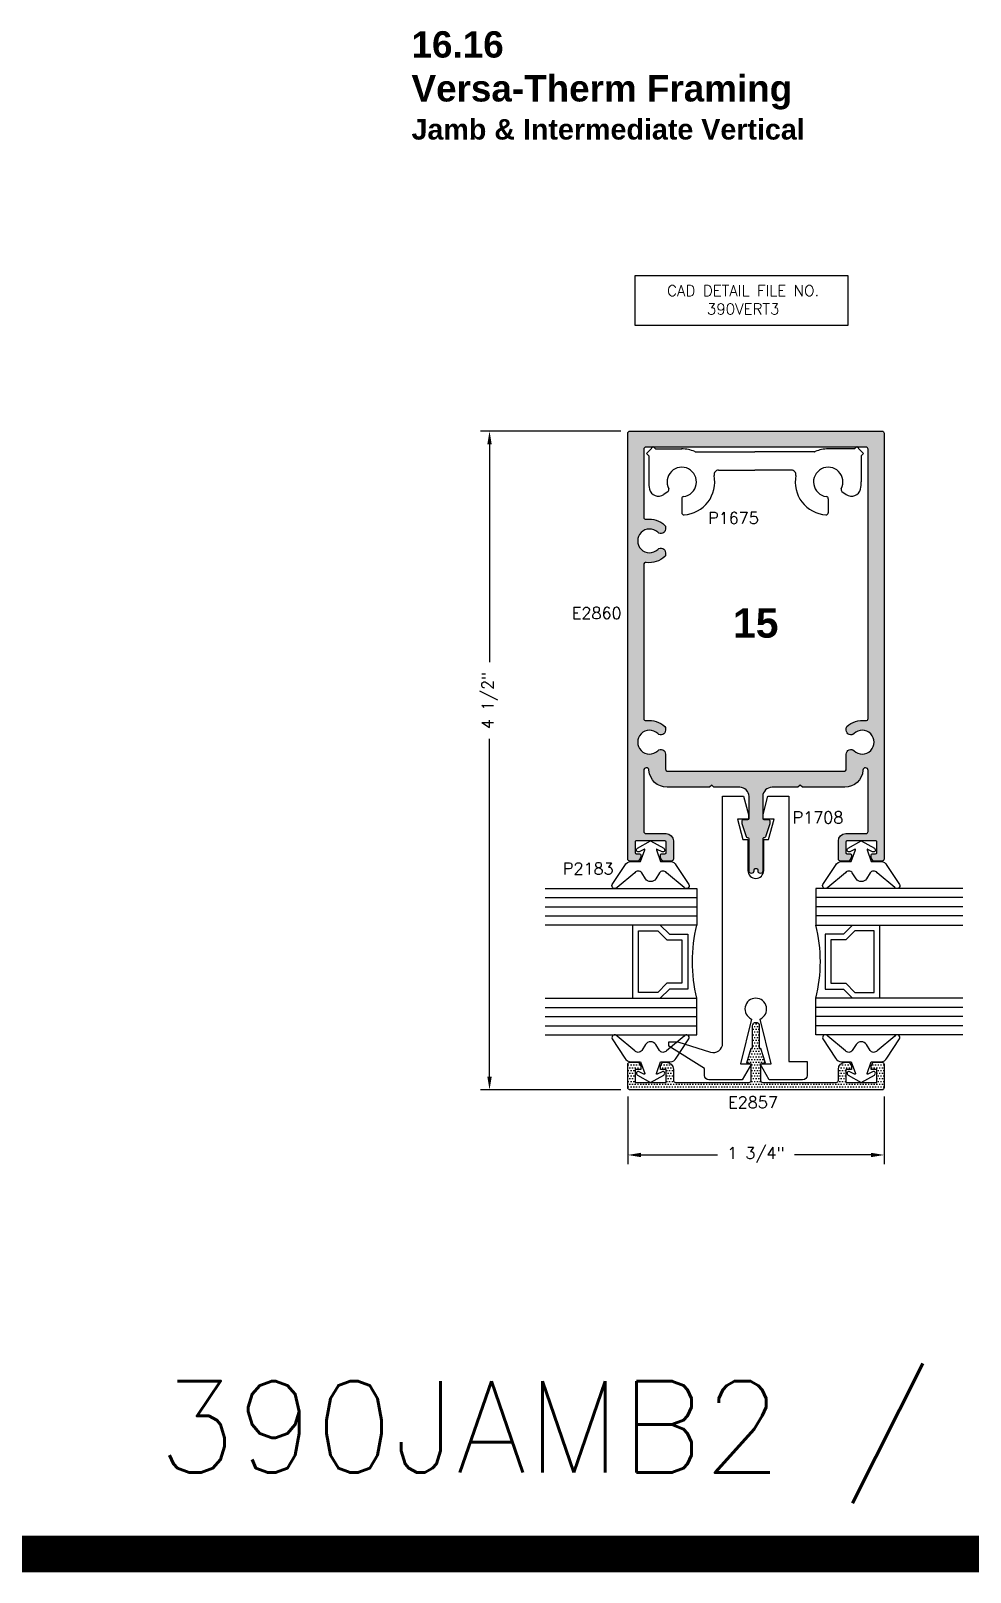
# Model space of a CAD drawing. Extents: x 0 to 139, y 0 to 39.
# Drawn here: x 14.81 to 21.22, y 14.5 to 25.03 of the extents above; entities that cross this region are included whole.
import ezdxf

# ---------------------------------------------------------------- set-up
doc = ezdxf.new("R2010")
doc.units = 0
doc.header["$MEASUREMENT"] = 0
doc.layers.get('0').update_dxf_attribs({"linetype": 'CONTINUOUS'})
doc.layers.get('DEFPOINTS').update_dxf_attribs({"linetype": 'CONTINUOUS'})
for name, color, linetype in [('R-ANNO-DIMS', 3, 'CONTINUOUS'), ('R-ANNO-TEXT', 6, 'CONTINUOUS'), ('R-DET1', 4, 'CONTINUOUS'), ('R-DET2', 2, 'CONTINUOUS'), ('R-DET3', 5, 'CONTINUOUS'), ('R-OTLN', 1, 'CONTINUOUS'), ('R-PAT1', 5, 'CONTINUOUS'), ('TITLE', 7, 'CONTINUOUS')]:
    doc.layers.add(name, color=color, linetype=linetype)
doc.styles.get("Standard").update_dxf_attribs({"font": 'simplex'})
doc.dimstyles.new('1X', dxfattribs={"dimtxt": 0.08, "dimasz": 0.09, "dimexe": 0.0625, "dimexo": 0.0625, "dimgap": 0.0625, "dimtad": 0, "dimdec": 5, "dimzin": 4, "dimtxsty": 'STANDARD', "dimcen": 0, "dimazin": 3, "dimtfac": 1, "dimtdec": 5, "dimtofl": 0, "dimtmove": 0, "dimatfit": 3, "dimtolj": 1, "dimtzin": 0})

# ---------------------------------------------------------------- blocks, each defined once
blk = doc.blocks.new('*D49')
at = {"layer": 'DEFPOINTS', "color": 0}
for p in [(18.90030750293241, 22.2982475494615), (17.94178686892142, 17.79960568480354), (18.90030750293278, 17.79960568480354)]:
    blk.add_point(p, dxfattribs=at)
at = {"layer": 'R-ANNO-DIMS', "color": 0}
for p, q in [((18.83780750293241, 22.2982475494615), (17.87928686892142, 22.2982475494615)), ((17.94178686892142, 22.2082475494615), (17.94178686892142, 20.72069950397653)), ((17.94178686892142, 17.88960568480354), (17.94178686892142, 20.19569950397653)), ((18.83780750293278, 17.79960568480354), (17.87928686892142, 17.79960568480354))]:
    blk.add_line(p, q, dxfattribs=at)
for points in [[(17.92678686892141, 22.2082475494615), (17.95678686892142, 22.2082475494615), (17.94178686892142, 22.2982475494615)], [(17.92678686892141, 17.88960568480354), (17.95678686892142, 17.88960568480354), (17.94178686892142, 17.79960568480354)]]:
    blk.add_solid(points, dxfattribs=at)
at = {"layer": 'R-ANNO-DIMS', "color": 0, "insert": (17.94178686892141, 20.45819950397654), "char_height": 0.08, "attachment_point": 5, "rotation": 90}
blk.add_mtext('\\A1;4 1/2"', dxfattribs=at)
blk = doc.blocks.new('*D50')
at = {"layer": 'DEFPOINTS', "color": 0}
for p in [(18.88530750293242, 17.81460568480354), (20.63530750293242, 17.81460568480379), (20.63530750293242, 17.3536033802471)]:
    blk.add_point(p, dxfattribs=at)
at = {"layer": 'R-ANNO-DIMS', "color": 0}
for p, q in [((18.88530750293242, 17.75210568480354), (18.88530750293242, 17.2911033802471)), ((20.63530750293242, 17.75210568480379), (20.63530750293242, 17.2911033802471)), ((18.97530750293242, 17.3536033802471), (19.49780750293242, 17.3536033802471)), ((20.54530750293242, 17.3536033802471), (20.02280750293242, 17.3536033802471))]:
    blk.add_line(p, q, dxfattribs=at)
for points in [[(18.97530750293242, 17.3686033802471), (18.97530750293242, 17.3386033802471), (18.88530750293242, 17.3536033802471)], [(20.54530750293242, 17.3686033802471), (20.54530750293242, 17.3386033802471), (20.63530750293242, 17.3536033802471)]]:
    blk.add_solid(points, dxfattribs=at)
at = {"layer": 'R-ANNO-DIMS', "color": 0, "insert": (19.76030750293242, 17.3536033802471), "char_height": 0.08, "attachment_point": 5}
blk.add_mtext('\\A1;1 3/4"', dxfattribs=at)
blk = doc.blocks.new('A$C518A372F')
for points in [[(0.4191764619331924, 1.481996102048898), (0.4036774619331931, 1.466497002048898)], [(0.4425514619331929, 1.458621502048898), (0.4191764619331924, 1.481996102048898)], [(0.4036774619331931, 1.466496002048897), (0.2249224619331933, 1.466495102048897)], [(0.4425534619331923, 1.458619602048898), (0.4659274619331928, 1.435245102048897), (0.4504264619331924, 1.419744002048898), (0.4504284619331926, 1.240657402048898)], [(0.1592414619331928, 1.334807902048897), (0.1385814619331924, 1.364312702048897)], [(0.1104034619331928, 1.240995002048898), (0.01496246193319273, 1.240995002048898)], [(0.4309224619331928, 1.146118702048898), (0.4309224619331928, 0.7409978020488976)], [(0.3059224619331928, 0.9894157020488974), (0.3059224619331928, 0.7409959020488976)], [(0.3059224619331928, 0.4925800020488982), (0.3059224619331928, 0.7409997020488976)], [(0.4309224619331928, 0.3358770020488979), (0.4309224619331928, 0.7409978020488976)], [(0.1104034619331928, 0.2410010020488977), (0.01496246193319273, 0.2410010020488977)], [(0.4504264619331924, 0.06225200204889791), (0.4504284619331926, 0.2413380020488978)], [(0.1592414619331928, 0.1471880020488978), (0.1385814619331924, 0.1176820020488973)], [(0.4036774619331931, 0.01550000204889734), (0.2249224619331933, 0.01550100204889748)], [(0.4191764619331924, 2.048897940198913e-09), (0.4036774619331931, 0.01549900204889809)], [(0.4425514619331929, 0.0233740020488975), (0.4191764619331924, 2.048897940198913e-09)], [(0.4425534619331923, 0.02337600204889778), (0.4659274619331928, 0.04675100204889748)], [(0.4659274619331928, 0.04675100204889748), (0.4504264619331924, 0.06225200204889791)]]:
    blk.add_lwpolyline(points)
for points in [[(0.1763004619331925, 1.461190902048896, 0.5347722468278414), (0.1385813726182921, 1.3643126395098)], [(0.2255504619331932, 1.466495002048898, 0.05508217287787601), (0.1763014385694728, 1.461190907849865)], [(0.1252774619331936, 1.227942802048898, 3.175233203438332), (0.1784622488091046, 1.330109310802314)], [(0.1592414619331928, 1.334807802048897, 0.3765504655705358), (0.178463432040882, 1.330111259379633)], [(0.01496246193319273, 1.240994602048898, 0.4352642763038102), (6.088515513980042e-07, 1.224925512546854)], [(4.619331930300064e-07, 1.224925802048897, 0.4512693673494217), (0.2688783349572805, 1.019821341016928)], [(0.1252764619331934, 1.227942902048897, 0.37655762336202), (0.1104034619331928, 1.240994668778416)], [(0.4321384619331932, 1.152036602048898, 0.1026080533190713), (0.4504258054590737, 1.241780803244617)], [(0.4321384619331923, 1.152035902048897, 0.1017279569852061), (0.4309219837809373, 1.146118702048898)], [(0.3059224619331928, 0.9894157020488974, 0.4729162847825658), (0.2688794814208624, 1.019821003996545)], [(0.268878461933193, 0.4621750020488973, 0.4512695524702797), (6.845226607765653e-10, 0.2570700350031414)], [(0.2688794619331931, 0.4621750020488982, 0.4729170542481124), (0.3059221695769763, 0.4925800020488982)], [(0.1784624619331927, 0.1518870020488974, 3.175237395699302), (0.1252778053335355, 0.2540529570704102)], [(0.4309214619331927, 0.3358770020488979, 0.1017248621691325), (0.4321379099061948, 0.3299597650653858)], [(0.4504254619331931, 0.240215002048898, 0.1026078565133511), (0.4321382553364712, 0.3299589133540453)], [(4.619331921418279e-07, 0.2570700020488976, 0.4352622989402946), (0.01496246193319273, 0.2410008618828856)], [(0.1104034619331928, 0.2410010020488969, 0.3765632839791297), (0.1252764344016937, 0.2540530056548516)], [(0.1385804619331932, 0.1176820020488973, 0.5347661026882004), (0.176300256664315, 0.02080407258203731)], [(0.178463461933192, 0.1518840020488978, 0.3765581832540131), (0.1592418704159506, 0.1471877160079069)], [(0.1763014619331935, 0.02080500204889724, 0.05508214920705897), (0.2255504621802951, 0.01550091275208576)]]:
    blk.add_lwpolyline(points, format="xyb")

msp = doc.modelspace()

# ---------------------------------------------------------------- hatches: boundary and pattern name
at = {"layer": 'R-PAT1'}
h = msp.add_hatch(dxfattribs=at)
h.set_pattern_fill('DOTS', color=256, scale=0.3, style=0)
h.set_pattern_definition([(0, (16.75766798553282, 15.11147051607531), (0.009375, 0.01875), [0, -0.01875])])
edge = h.paths.add_edge_path(flags=16)
edge.add_arc((19.11204943860852, 21.46729325600666), 0.03125811147615818, 0.09951936425221675, 133.817391720064, ccw=False)
edge.add_line((19.14330750293242, 21.4673475494615), (19.14330750293242, 21.45274754946151))
edge.add_arc((19.12863713929605, 21.4525255494615), 0.01467204325317652, -45.57336040576439, 0.8669650317847868, ccw=False)
edge.add_arc((19.03447129024831, 21.54818376591727), 0.1489020448595115, 261.1673366920971, 314.53744692220425, ccw=False)
edge.add_arc((19.00947822174848, 21.3860265135207), 0.01517120163649477, 81.93188868809364, 179.5428890663219)
edge.add_line((18.99430750293241, 21.3861475494615), (18.99430750293241, 20.3353475494615))
edge.add_arc((19.00933453610298, 20.33540178418115), 0.01502713104069477, 180.2067877944729, 278.6998096943171)
edge.add_arc((19.03422356760714, 20.17290217313776), 0.1493674781575727, 45.50490129179701, 98.70877688818308, ccw=False)
edge.add_arc((19.12863713929605, 20.2689695494615), 0.01467204325318055, -0.8669650317776245, 45.57336040575689, ccw=False)
edge.add_line((19.14330750293242, 20.2687475494615), (19.14330750293242, 20.2542475494615))
edge.add_arc((19.11204943860852, 20.25430184291635), 0.03125811147615843, 226.1826082799374, 359.90048063574625, ccw=False)
edge.add_arc((19.03431702153198, 20.1732975494615), 0.081009534029847, 46.18011848527063, 313.8198815147293)
edge.add_arc((19.11204943860852, 20.09229325600666), 0.03125811147615736, 0.09951936425539998, 133.8173917200671, ccw=False)
edge.add_line((19.14330750293242, 20.09234754946151), (19.14330750293242, 19.98924754946151))
edge.add_arc((19.15833008357757, 19.98927013010666), 0.01502259761578935, 180.0861220001173, 269.9138779998852)
edge.add_line((19.15830750293242, 19.9742475494615), (19.76030750293242, 19.9742475494615))
edge.add_line((19.76030750293242, 19.9742475494615), (20.36230750293242, 19.9742475494615))
edge.add_arc((20.36228492228724, 19.98927013010666), 0.01502259761578912, 270.0861220001139, 359.9138779998861)
edge.add_line((20.37730750293241, 19.9892475494615), (20.37730750293241, 20.09234754946151))
edge.add_arc((20.4085655672563, 20.09229325600666), 0.03125811147615554, 46.182608279933675, 179.9004806357462, ccw=False)
edge.add_arc((20.48629798433285, 20.1732975494615), 0.081009534029847, 226.1801184852706, 493.8198815147294)
edge.add_arc((20.4085655672563, 20.25430184291635), 0.03125811147615631, 180.0995193642505, 313.8173917200628, ccw=False)
edge.add_line((20.37730750293241, 20.2542475494615), (20.37730750293241, 20.2687475494615))
edge.add_arc((20.39262183174085, 20.2686032055701), 0.01531500904381509, 134.9205982519003, 179.4599795403749, ccw=False)
edge.add_arc((20.48645339427753, 20.17296500982406), 0.1492959939953265, 81.31107472020108, 134.5015851692206, ccw=False)
edge.add_arc((20.51140079247175, 20.33526113668918), 0.01490696092184493, 260.7612680872224, 360.3321344240002)
edge.add_line((20.52630750293241, 20.3353475494615), (20.52630750293241, 22.1742475494615))
edge.add_arc((20.51130750293241, 22.1742475494615), 0.01500000000000057, 0, 90)
edge.add_line((20.51130750293241, 22.1892475494615), (19.00930750293242, 22.1892475494615))
edge.add_arc((19.00930750293242, 22.17424754946151), 0.01499999999999968, 90.00000000000337, 180.0000000000034)
edge.add_line((18.99430750293241, 22.1742475494615), (18.99430750293241, 21.7103475494615))
edge.add_arc((19.00933453610298, 21.71040178418115), 0.01502713104069477, 180.2067877944729, 278.6998096943171)
edge.add_arc((19.03422356760714, 21.54790217313775), 0.1493674781575777, 45.50490129179798, 98.70877688818217, ccw=False)
edge.add_arc((19.12863713929605, 21.6439695494615), 0.01467204325318055, -0.8669650317776245, 45.57336040575689, ccw=False)
edge.add_line((19.14330750293242, 21.6437475494615), (19.14330750293242, 21.6292475494615))
edge.add_arc((19.11204943860852, 21.62930184291635), 0.03125811147615865, 226.1826082799331, 359.9004806357495, ccw=False)
edge.add_arc((19.03431702153198, 21.5482975494615), 0.08100953402984702, 46.18011848527152, 313.8198815147302)
edge = h.paths.add_edge_path()
edge.add_line((19.85430750293241, 19.63774754946151), (19.85430750293241, 19.61474754946151))
edge.add_line((19.85430750293241, 19.6147475494615), (19.82511949849443, 19.52624198761729))
edge.add_arc((19.81752198838619, 19.5287475494615), 0.007999999999998297, 269.99999999998727, 341.74810416291007, ccw=False)
edge.add_line((19.81752198838619, 19.5207475494615), (19.81530750293241, 19.5207475494615))
edge.add_arc((19.81530750293241, 19.5127475494615), 0.008000000000001783, 90.00000000000635, 180.0000000000064)
edge.add_line((19.80730750293242, 19.5127475494615), (19.80730750293242, 19.29224754946151))
edge.add_arc((19.79126053323544, 19.29229451915847), 0.01604703843729322, 270.1677050413139, 359.8322949586861, ccw=False)
edge.add_arc((19.79135447262938, 19.29229451915847), 0.01604703843729055, 180.1677050413044, 269.8322949586797, ccw=False)
edge.add_line((19.77530750293241, 19.29224754946151), (19.77530750293241, 19.29924754946151))
edge.add_arc((19.76730750293241, 19.29924754946151), 0.008000000000000007, 6.361109362927028e-12, 90.00000000000635)
edge.add_line((19.76730750293241, 19.30724754946151), (19.75330750293242, 19.30724754946151))
edge.add_arc((19.75330750293242, 19.29924754946151), 0.008000000000000007, 89.99999999999363, 179.9999999999936)
edge.add_line((19.74530750293241, 19.29924754946151), (19.74530750293241, 19.29224754946151))
edge.add_arc((19.72926053323545, 19.29229451915847), 0.01604703843729143, 270.1677050413203, 359.8322949586924, ccw=False)
edge.add_arc((19.72935447262938, 19.29229451915847), 0.0160470384372941, 180.1677050413171, 269.8322949586845, ccw=False)
edge.add_line((19.71330750293241, 19.29224754946151), (19.71330750293241, 19.51274754946151))
edge.add_arc((19.70530750293241, 19.5127475494615), 0.008000000000000007, 6.361109362927028e-12, 90.00000000000635)
edge.add_line((19.70530750293241, 19.5207475494615), (19.70309301747864, 19.5207475494615))
edge.add_arc((19.70309301747864, 19.5287475494615), 0.007999999999999119, 198.251895837094, 270.0000000000191, ccw=False)
edge.add_line((19.6954955073704, 19.5262419876173), (19.66630750293241, 19.61474754946151))
edge.add_line((19.66630750293241, 19.6147475494615), (19.66630750293241, 19.63774754946149))
edge.add_arc((19.67430750293241, 19.6377475494615), 0.008000000000001783, 90.00000000000642, 180.0000000000064, ccw=False)
edge.add_line((19.67430750293241, 19.6457475494615), (19.70530750293241, 19.6457475494615))
edge.add_arc((19.70530750293241, 19.6537475494615), 0.007999999999999119, 270, 360)
edge.add_line((19.71330750293241, 19.6537475494615), (19.71330750293241, 19.8022475494615))
edge.add_arc((19.65030750293241, 19.80224754946151), 0.06300000000000061, 359.9999999999984, 449.9999999999984)
edge.add_line((19.65030750293241, 19.8652475494615), (19.47330750293241, 19.8652475494615))
edge.add_line((19.47330750293241, 19.8652475494615), (19.45830750293241, 19.8802475494615))
edge.add_line((19.45830750293241, 19.8802475494615), (19.44330750293241, 19.8652475494615))
edge.add_line((19.44330750293241, 19.8652475494615), (19.1545075029324, 19.8652475494615))
edge.add_arc((19.15380379927677, 19.98927670663394), 0.1240311534564631, 183.5264899474689, 270.3250753112189, ccw=False)
edge.add_arc((19.01217937839124, 19.98038759138851), 0.01787259127829914, 4.042514479741967, 179.4872011172852)
edge.add_line((18.99430750293241, 19.98054754946151), (18.99430750293241, 19.56424754946151))
edge.add_arc((19.00930750293242, 19.56424754946151), 0.01499999999999968, 179.9999999999966, 269.9999999999966)
edge.add_line((19.00930750293242, 19.54924754946151), (19.14726313226546, 19.5492475494615))
edge.add_arc((19.14726313226545, 19.4992475494615), 0.04999999999999893, 1.9895196601282805e-12, 90.00000000000182, ccw=False)
edge.add_line((19.19726313226545, 19.4992475494615), (19.19726313226545, 19.37627924367209))
edge.add_arc((19.18226313226548, 19.37627924367204), 0.01499999999997748, -90.00000000008822, 1.9679191609611735e-10, ccw=False)
edge.add_line((19.18226313226545, 19.36127924367206), (19.1278159976906, 19.36127980841477))
edge.add_arc((19.12781608066912, 19.36927980841435), 0.008000000000000469, 209.9987259852608, 269.9994057102281, ccw=False)
edge.add_line((19.12088778849754, 19.36527996246915), (19.10983384009388, 19.3844269459378))
edge.add_arc((19.11676213226545, 19.388426791883), 0.008000000000001457, 180.0000000000127, 209.9987259852931, ccw=False)
edge.add_line((19.10876213226545, 19.388426791883), (19.10876213226545, 19.40328211196517))
edge.add_arc((19.11676213226545, 19.40328211196517), 0.008000000000001117, 89.99433009742393, 180, ccw=False)
edge.add_line((19.11676292393319, 19.411282111926), (19.1392623405977, 19.41127988541818))
edge.add_arc((19.13926313226546, 19.41927988537901), 0.007999999999999789, 269.9943300974095, 359.9999999999873)
edge.add_line((19.14726313226545, 19.41927988537901), (19.14726313226545, 19.49127853536989))
edge.add_arc((19.13926313226546, 19.49127853536989), 0.00800000000000134, 0, 89.99948650009233)
edge.add_line((19.13926320396357, 19.49927853536956), (18.94326320396357, 19.49928029197334))
edge.add_arc((18.94326313226546, 19.49128029197366), 0.008000000000000665, 89.99948650009074, 180)
edge.add_line((18.93526313226545, 19.49128029197366), (18.93526313226545, 19.4192810036721))
edge.add_arc((18.94326313226546, 19.41928100367209), 0.008000000000001783, 179.9999999999936, 269.9999999999936)
edge.add_line((18.94326313226546, 19.41128100367209), (18.96576145228838, 19.41128100367209))
edge.add_arc((18.96576145228836, 19.40328100367209), 0.007999999999999119, 0.0022920411346945, 90.00000000001432, ccw=False)
edge.add_line((18.97376145228196, 19.40328132370141), (18.97376204652572, 19.38842659054434))
edge.add_arc((18.96576204653213, 19.38842627051503), 0.007999999999996526, -29.99374315930038, 0.002292041122018418, ccw=False)
edge.add_line((18.97269068653097, 19.38442702711579), (18.96163884234701, 19.36527984300378))
edge.add_arc((18.95471020234817, 19.36927908640301), 0.008000000000000423, 270.03321262465516, 330.0062568407021, ccw=False)
edge.add_line((18.95471483970513, 19.36127908774708), (18.90031619797672, 19.36124755450176))
edge.add_arc((18.90030750293241, 19.37624755198163), 0.01499999999999919, 180, 270.033212624651, ccw=False)
edge.add_line((18.88530750293241, 19.37624755198163), (18.88530750293241, 22.28324754946151))
edge.add_arc((18.90030750293241, 22.2832475494615), 0.0149999999999979, 89.99999999999659, 179.9999999999966, ccw=False)
edge.add_line((18.90030750293241, 22.2982475494615), (20.62040698957659, 22.2982475494615))
edge.add_arc((20.62040698957661, 22.2832475494615), 0.01500000000000057, -0.00196084118528006, 90.0000000000017, ccw=False)
edge.add_line((20.63540698956783, 22.28324703611447), (20.63530750293242, 19.3762475494615))
edge.add_arc((20.62028492228725, 19.37627013010666), 0.01502259761578779, 270.08612200010884, 359.91387799988945, ccw=False)
edge.add_line((20.62030750293241, 19.3612475494615), (20.56590016615968, 19.36127908774708))
edge.add_arc((20.56590480351666, 19.36927908640301), 0.008000000000000519, 209.9937431592987, 269.9667873753465, ccw=False)
edge.add_line((20.5589761635178, 19.36527984300378), (20.54792431933384, 19.38442702711579))
edge.add_arc((20.55485295933269, 19.38842627051503), 0.007999999999996267, 179.997707958878, 209.9937431593004, ccw=False)
edge.add_line((20.54685295933911, 19.38842659054434), (20.54685355358286, 19.40328132370141))
edge.add_arc((20.55485355357645, 19.40328100367209), 0.007999999999999634, 89.99999999998408, 179.9977079588653, ccw=False)
edge.add_line((20.55485355357646, 19.41128100367209), (20.57735187359938, 19.41128100367209))
edge.add_arc((20.57735187359937, 19.41928100367209), 0.008000000000001783, 270.0000000000064, 360.0000000000064)
edge.add_line((20.58535187359936, 19.4192810036721), (20.58535187359936, 19.49128029197367))
edge.add_arc((20.57735187359937, 19.49128029197366), 0.008000000000000451, 0, 90.00051349990767)
edge.add_line((20.57735180190126, 19.49928029197334), (20.38135180190126, 19.49927853536956))
edge.add_arc((20.38135187359937, 19.49127853536989), 0.008000000000000665, 90.00051349990767, 180)
edge.add_line((20.37335187359938, 19.49127853536989), (20.37335187359938, 19.41927988537901))
edge.add_arc((20.38135187359937, 19.41927988537901), 0.007999999999999119, 180.0000000000127, 270.0056699025904)
edge.add_line((20.38135266526712, 19.41127988541818), (20.40385208193163, 19.411282111926))
edge.add_arc((20.40385287359936, 19.40328211196517), 0.008000000000001565, 0, 90.00566990257448, ccw=False)
edge.add_line((20.41185287359937, 19.40328211196517), (20.41185287359937, 19.38842679188299))
edge.add_arc((20.40385287359938, 19.388426791883), 0.00800000000000134, 330.0012740147069, 359.99999999998727, ccw=False)
edge.add_line((20.41078116577094, 19.38442694593779), (20.39972721736729, 19.36527996246914))
edge.add_arc((20.39279892519571, 19.36927980841435), 0.008000000000000389, 270.0005942897719, 330.0012740147392, ccw=False)
edge.add_line((20.39279900817421, 19.36127980841478), (20.33835187359936, 19.36127924367207))
edge.add_arc((20.33835187359935, 19.37627924367204), 0.01499999999997748, 179.9999999998032, 270.0000000000882, ccw=False)
edge.add_line((20.32335187359936, 19.37627924367209), (20.32335187359936, 19.4992475494615))
edge.add_arc((20.37335187359938, 19.4992475494615), 0.04999999999999805, 89.99999999999898, 179.999999999999, ccw=False)
edge.add_line((20.37335187359938, 19.5492475494615), (20.51130750293241, 19.5492475494615))
edge.add_arc((20.51128492228725, 19.56427013010666), 0.01502259761578557, 270.0861220001004, 359.9138779998861)
edge.add_line((20.52630750293241, 19.5642475494615), (20.52630750293241, 19.98054754946151))
edge.add_arc((20.5086417108532, 19.98059076728329), 0.01766584494344704, 359.859831145032, 536.5704822063383)
edge.add_arc((20.36669540514589, 19.98982835990229), 0.1245809909880111, 270.09754549057703, 356.2348715594682, ccw=False)
edge.add_line((20.36690750293241, 19.8652475494615), (20.0773075029324, 19.8652475494615))
edge.add_line((20.07730750293241, 19.8652475494615), (20.06230750293241, 19.8802475494615))
edge.add_line((20.06230750293241, 19.8802475494615), (20.04730750293241, 19.8652475494615))
edge.add_line((20.04730750293241, 19.8652475494615), (19.87030750293241, 19.8652475494615))
edge.add_arc((19.87030750293241, 19.80224754946151), 0.0630000000000015, 90.00000000000242, 180.0000000000008)
edge.add_line((19.80730750293242, 19.8022475494615), (19.80730750293242, 19.6537475494615))
edge.add_arc((19.81530750293241, 19.65374754946151), 0.008000000000000007, 180.0000000000064, 270.0000000000064)
edge.add_line((19.81530750293241, 19.6457475494615), (19.8463075029324, 19.6457475494615))
edge.add_arc((19.8463075029324, 19.6377475494615), 0.008000000000000007, 6.423306331271306e-12, 90.00000000000642, ccw=False)
h = msp.add_hatch(dxfattribs=at)
h.set_pattern_fill('DOTS', color=256, scale=0.3, style=0)
h.set_pattern_definition([(0, (16.77081128529453, 15.15630226966538), (0.009375, 0.01875), [0, -0.01875])])
edge = h.paths.add_edge_path()
edge.add_line((19.1973075029324, 17.93760568480354), (19.1973075029324, 17.86460568480354))
edge.add_arc((19.21233008357757, 17.86462826544871), 0.01502259761579713, 180.0861220001444, 269.9138779999099)
edge.add_line((19.21230750293242, 17.84960568480354), (19.71330750293241, 17.84960568480354))
edge.add_arc((19.71328492228725, 17.8646282654487), 0.01502259761579001, 270.0861220001173, 359.9138779998827)
edge.add_line((19.72830750293241, 17.86460568480354), (19.72830750293241, 17.97460568480354))
edge.add_line((19.72830750293241, 17.97460568480354), (19.6973075029324, 17.98290568480354))
edge.add_line((19.6973075029324, 17.98290568480354), (19.72830750293241, 18.08360568480354))
edge.add_line((19.72830750293241, 18.08360568480354), (19.73730750293241, 18.08360568480354))
edge.add_line((19.73730750293241, 18.08360568480354), (19.73730750293241, 18.23660568480354))
edge.add_arc((19.76018354459908, 18.23672964313687), 0.02287637751051581, 89.68953458262348, 180.3104654173409, ccw=False)
edge.add_arc((19.76043146126575, 18.23672964313688), 0.02287637751050874, -0.31046541735878463, 90.31046541735878, ccw=False)
edge.add_line((19.78330750293242, 18.23660568480354), (19.78330750293242, 18.08360568480354))
edge.add_line((19.78330750293242, 18.08360568480354), (19.79230750293242, 18.08360568480354))
edge.add_line((19.79230750293242, 18.08360568480354), (19.82330750293241, 17.98290568480354))
edge.add_line((19.82330750293241, 17.98290568480354), (19.79230750293242, 17.97460568480354))
edge.add_line((19.79230750293242, 17.97460568480354), (19.79230750293242, 17.86460568480354))
edge.add_arc((19.80733008357758, 17.8646282654487), 0.01502259761579001, 180.0861220001173, 269.9138779998827)
edge.add_line((19.80730750293242, 17.84960568480354), (20.30830750293241, 17.84960568480354))
edge.add_arc((20.30828492228725, 17.8646282654487), 0.01502259761579001, 270.0861220001173, 359.9138779998827)
edge.add_line((20.32330750293241, 17.86460568480354), (20.32330750293241, 17.93760568480354))
edge.add_arc((20.37332561887444, 17.93758756886151), 0.05001811922271556, 90.02075182070888, 179.9792481792748, ccw=False)
edge.add_line((20.37330750293242, 17.98760568480354), (20.39740750293241, 17.98760568480354))
edge.add_line((20.39740750293241, 17.98760568480354), (20.41180750293242, 17.96260568480354))
edge.add_line((20.41180750293242, 17.96260568480354), (20.41180750293242, 17.93760568480354))
edge.add_line((20.41180750293242, 17.93760568480354), (20.37330750293242, 17.93760568480354))
edge.add_line((20.37330750293242, 17.93760568480354), (20.37330750293242, 17.84960568480354))
edge.add_line((20.37330750293242, 17.84960568480354), (20.58530750293241, 17.84960568480354))
edge.add_line((20.58530750293241, 17.84960568480354), (20.58530750293241, 17.93760568480354))
edge.add_line((20.58530750293241, 17.93760568480354), (20.54680750293241, 17.93760568480354))
edge.add_line((20.54680750293241, 17.93760568480354), (20.54680750293241, 17.96260568480354))
edge.add_line((20.54680750293241, 17.96260568480354), (20.5612075029324, 17.98760568480354))
edge.add_line((20.5612075029324, 17.98760568480354), (20.62030750293241, 17.98760568480354))
edge.add_arc((20.62028492228724, 17.97258310415838), 0.01502259761579001, 0.08612200011731375, 89.91387799988269, ccw=False)
edge.add_line((20.63530750293241, 17.97260568480354), (20.63530750293241, 17.81460568480354))
edge.add_arc((20.62028492228724, 17.8146282654487), 0.01502259761579001, 270.08612200011726, 359.91387799988274, ccw=False)
edge.add_line((20.62030750293241, 17.79960568480354), (18.90030750293241, 17.79960568480355))
edge.add_arc((18.90033008357757, 17.8146282654487), 0.01502259761577936, 180.0861220001038, 269.9138779998691, ccw=False)
edge.add_line((18.88530750293242, 17.81460568480354), (18.88530750293242, 17.97260568480354))
edge.add_arc((18.90033008357758, 17.97258310415839), 0.0150225976157829, 90.08612200014443, 179.9138779999098, ccw=False)
edge.add_line((18.90030750293241, 17.98760568480354), (18.95940750293241, 17.98760568480354))
edge.add_line((18.95940750293241, 17.98760568480354), (18.97380750293242, 17.96260568480354))
edge.add_line((18.97380750293242, 17.96260568480354), (18.97380750293242, 17.93760568480354))
edge.add_line((18.97380750293242, 17.93760568480354), (18.93530750293242, 17.93760568480354))
edge.add_line((18.93530750293242, 17.93760568480354), (18.93530750293242, 17.84960568480354))
edge.add_line((18.93530750293242, 17.84960568480354), (19.14730750293242, 17.84960568480354))
edge.add_line((19.14730750293242, 17.84960568480354), (19.14730750293242, 17.93760568480354))
edge.add_line((19.14730750293242, 17.93760568480354), (19.10880750293241, 17.93760568480354))
edge.add_line((19.10880750293241, 17.93760568480354), (19.10880750293241, 17.96260568480354))
edge.add_line((19.10880750293241, 17.96260568480354), (19.12320750293242, 17.98760568480354))
edge.add_line((19.12320750293242, 17.98760568480354), (19.14730750293242, 17.98760568480354))
edge.add_arc((19.14728938699038, 17.93758756886152), 0.0500181192227049, 0.020751820712973768, 89.97924817927071, ccw=False)

# ---------------------------------------------------------------- linework, layer by layer
at = {"layer": 'R-ANNO-TEXT'}
msp.add_lwpolyline([(18.93649891346202, 23.3604537234844), (20.38797885645724, 23.3604537234844), (20.38797885645724, 23.01839088398046), (18.93649891346202, 23.01839088398046)], close=True, dxfattribs=at)
at = {"layer": 'R-DET1'}
msp.add_lwpolyline([(19.1973075029324, 17.93760568480354), (19.1973075029324, 17.86460568480354, 0.4133333333332873), (19.21230750293242, 17.84960568480354), (19.71330750293241, 17.84960568480354, 0.4133333333333564), (19.72830750293241, 17.86460568480354), (19.72830750293241, 17.97460568480354), (19.6973075029324, 17.98290568480354), (19.72830750293241, 18.08360568480354), (19.73730750293241, 18.08360568480354), (19.73730750293241, 18.23660568480354, -0.4173913043478062), (19.76030750293242, 18.25960568480354, -0.4173913043478117), (19.78330750293242, 18.23660568480354), (19.78330750293242, 18.08360568480354), (19.79230750293242, 18.08360568480354), (19.82330750293241, 17.98290568480354), (19.79230750293242, 17.97460568480354), (19.79230750293242, 17.86460568480354, 0.4133333333333088), (19.80730750293242, 17.84960568480354), (20.30830750293241, 17.84960568480354, 0.4133333333333304), (20.32330750293241, 17.86460568480354), (20.32330750293241, 17.93760568480354, -0.4140014137019763), (20.37330750293242, 17.98760568480354), (20.39740750293241, 17.98760568480354), (20.41180750293242, 17.96260568480354), (20.41180750293242, 17.93760568480354), (20.37330750293242, 17.93760568480354), (20.37330750293242, 17.84960568480354), (20.58530750293241, 17.84960568480354), (20.58530750293241, 17.93760568480354), (20.54680750293241, 17.93760568480354), (20.54680750293241, 17.96260568480354), (20.5612075029324, 17.98760568480354), (20.62030750293241, 17.98760568480354, -0.4133333333333347), (20.63530750293241, 17.97260568480354), (20.63530750293241, 17.81460568480354, -0.4133333333333434), (20.62030750293241, 17.79960568480354), (18.90030750293241, 17.79960568480355, -0.4133333333332873), (18.88530750293242, 17.81460568480354), (18.88530750293242, 17.97260568480354, -0.4133333333333088), (18.90030750293241, 17.98760568480354), (18.95940750293241, 17.98760568480354), (18.97380750293242, 17.96260568480354), (18.97380750293242, 17.93760568480354), (18.93530750293242, 17.93760568480354), (18.93530750293242, 17.84960568480354), (19.14730750293242, 17.84960568480354), (19.14730750293242, 17.93760568480354), (19.10880750293241, 17.93760568480354), (19.10880750293241, 17.96260568480354), (19.12320750293242, 17.98760568480354), (19.14730750293242, 17.98760568480354, -0.4140014137019632), (19.1973075029324, 17.93760568480354)], format="xyb", close=True, dxfattribs=at)
at = {"layer": 'R-DET2'}
for points in [[(19.00576949929045, 19.2400639719955), (18.98048471634867, 19.27996958754432, 0.5243426933461728), (18.9330857925226, 19.28187429532564), (18.81244352711241, 19.18170024137505, -0.8969301051134209), (18.77913394381837, 19.2015103251175), (18.86609089699479, 19.33198733696461, -0.2937431915424134), (18.90703236623685, 19.35831125342705), (18.97327846388649, 19.35831125342705), (19.0017500215295, 19.43761345047547, 0.8013518808126918), (18.99626023110186, 19.44108870760344), (18.96329496811119, 19.42527313489086, -0.9670674050987308), (18.95122671517804, 19.44840833378632), (19.04126320396357, 19.49927941367145), (19.1312996927491, 19.44840833378632, -0.9670674050987308), (19.11923143981595, 19.42527313489086), (19.08626617682528, 19.44108870760344, 0.8013518808126918), (19.08077638639763, 19.43761345047547), (19.10924794404065, 19.35831125342705), (19.1754940416903, 19.35831125342705, -0.2937431915424192), (19.21643551093236, 19.33198733696461), (19.30339246410878, 19.20151032511748, -0.8969301051134209), (19.27008288081474, 19.18170024137503), (19.14944061540454, 19.28187429532564, 0.5243426933461728), (19.10204169157848, 19.27996958754432), (19.07675690863668, 19.2400639719955, -0.5502212829186363)], [(20.44385809722814, 19.2400639719955), (20.41857331428636, 19.27996958754432, 0.5243426933461728), (20.3711743904603, 19.28187429532564), (20.2505321250501, 19.18170024137505, -0.8969301051134209), (20.21722254175606, 19.2015103251175), (20.30417949493248, 19.33198733696461, -0.2937431915424134), (20.34512096417454, 19.35831125342705), (20.41136706182418, 19.35831125342705), (20.4398386194672, 19.43761345047547, 0.8013518808126918), (20.43434882903955, 19.44108870760344), (20.40138356604888, 19.42527313489086, -0.9670674050987308), (20.38931531311573, 19.44840833378632), (20.47935180190126, 19.49927941367145), (20.56938829068679, 19.44840833378632, -0.9670674050987308), (20.55732003775364, 19.42527313489086), (20.52435477476297, 19.44108870760344, 0.8013518808126918), (20.51886498433532, 19.43761345047547), (20.54733654197834, 19.35831125342705), (20.61358263962799, 19.35831125342705, -0.2937431915424192), (20.65452410887005, 19.33198733696461), (20.74148106204647, 19.20151032511748, -0.8969301051134209), (20.70817147875243, 19.18170024137503), (20.58752921334224, 19.28187429532564, 0.5243426933461728), (20.54013028951616, 19.27996958754432), (20.51484550657437, 19.2400639719955, -0.5502212829186363)], [(19.00576949929045, 18.10779233136718), (18.98048471634867, 18.06788671581835, -0.5243426933461728), (18.9330857925226, 18.06598200803704), (18.81244352711241, 18.16615606198763, 0.8969301051134209), (18.77913394381837, 18.14634597824518), (18.86609089699479, 18.01586896639807, 0.2937431915424134), (18.90703236623685, 17.98954504993563), (18.97327846388649, 17.98954504993563), (19.0017500215295, 17.9102428528872, -0.8013518808126918), (18.99626023110186, 17.90676759575923), (18.96329496811119, 17.92258316847182, 0.9670674050987308), (18.95122671517804, 17.89944796957636), (19.04126320396357, 17.84857688969123), (19.1312996927491, 17.89944796957636, 0.9670674050987308), (19.11923143981595, 17.92258316847182), (19.08626617682528, 17.90676759575923, -0.8013518808126918), (19.08077638639763, 17.9102428528872), (19.10924794404065, 17.98954504993563), (19.1754940416903, 17.98954504993563, 0.2937431915424192), (19.21643551093236, 18.01586896639807), (19.30339246410878, 18.1463459782452, 0.8969301051134209), (19.27008288081474, 18.16615606198765), (19.14944061540454, 18.06598200803704, -0.5243426933461728), (19.10204169157848, 18.06788671581835), (19.07675690863668, 18.10779233136718, 0.5502212829186363)], [(20.44385809722814, 18.10779233136718), (20.41857331428636, 18.06788671581835, -0.5243426933461728), (20.3711743904603, 18.06598200803704), (20.2505321250501, 18.16615606198763, 0.8969301051134209), (20.21722254175606, 18.14634597824518), (20.30417949493248, 18.01586896639807, 0.2937431915424134), (20.34512096417454, 17.98954504993563), (20.41136706182418, 17.98954504993563), (20.4398386194672, 17.9102428528872, -0.8013518808126918), (20.43434882903955, 17.90676759575923), (20.40138356604888, 17.92258316847182, 0.9670674050987308), (20.38931531311573, 17.89944796957636), (20.47935180190126, 17.84857688969123), (20.56938829068679, 17.89944796957636, 0.9670674050987308), (20.55732003775364, 17.92258316847182), (20.52435477476297, 17.90676759575923, -0.8013518808126918), (20.51886498433532, 17.9102428528872), (20.54733654197834, 17.98954504993563), (20.61358263962799, 17.98954504993563, 0.2937431915424192), (20.65452410887005, 18.01586896639807), (20.74148106204647, 18.1463459782452, 0.8969301051134209), (20.70817147875243, 18.16615606198765), (20.58752921334224, 18.06598200803704, -0.5243426933461728), (20.54013028951616, 18.06788671581835), (20.51484550657437, 18.10779233136718, 0.5502212829186363)]]:
    msp.add_lwpolyline(points, format="xyb", close=True, dxfattribs=at)
at = {"layer": 'R-DET2', "color": 2}
for points in [[(18.32075046063142, 19.17423972872625), (19.35770931274709, 19.17423972872632), (19.35770931274709, 18.92423972872632), (18.32075046063142, 18.92423972872625)], [(21.17368071370183, 19.17423972872625), (20.16933098686515, 19.17423972872632), (20.16933098686515, 18.92423972872632), (21.17368071370183, 18.92423972872625)], [(18.32075046063142, 19.11173972872625), (19.35770931274709, 19.11173972872632)], [(21.17368071370183, 19.11173972872625), (20.16933098686515, 19.11173972872632)], [(18.32075046063142, 19.04923972872626), (19.35770931274709, 19.04923972872632)], [(18.32075046063142, 18.98673972872626), (19.35770931274709, 18.98673972872632)], [(21.17368071370183, 19.04923972872626), (20.16933098686515, 19.04923972872632)], [(21.17368071370183, 18.98673972872626), (20.16933098686515, 18.98673972872632)], [(18.91970931274709, 18.42423972872632), (18.91970931274709, 18.92423972872632)], [(19.10770931274709, 18.92423972872632), (19.16970931274709, 18.86223972872631), (19.29470931274709, 18.86223972872631), (19.29470931274709, 18.48623972872633), (19.16970931274709, 18.48623972872633), (19.10770931274709, 18.42423972872632)], [(20.41933098686515, 18.92423972872632), (20.35733098686515, 18.86223972872631), (20.23233098686515, 18.86223972872631), (20.23233098686515, 18.48623972872633), (20.35733098686515, 18.48623972872633), (20.41933098686515, 18.42423972872632)], [(20.60733098686515, 18.42423972872632), (20.60733098686515, 18.92423972872632)], [(18.32075046063142, 18.17423972872625), (19.35770931274709, 18.17423972872632), (19.35770931274709, 18.42423972872632)], [(18.32075046063142, 18.36173972872626), (19.35770931274709, 18.36173972872632)], [(21.17368071370183, 18.17423972872625), (20.16933098686515, 18.17423972872632), (20.16933098686515, 18.42423972872632)], [(21.17368071370183, 18.36173972872626), (20.16933098686515, 18.36173972872632)], [(18.32075046063142, 18.29923972872626), (19.35770931274709, 18.29923972872632)], [(18.32075046063142, 18.23673972872626), (19.35770931274709, 18.23673972872632)], [(21.17368071370183, 18.29923972872626), (20.16933098686515, 18.29923972872632)], [(21.17368071370183, 18.23673972872626), (20.16933098686515, 18.23673972872632)]]:
    msp.add_lwpolyline(points, dxfattribs=at)
for points in [[(18.32075046063142, 18.42423972872625), (19.35770931274715, 18.42423972872632, -0.1233101835078811), (19.35770931274715, 18.92423972872632)], [(21.17368071370183, 18.42423972872626), (20.16933098686508, 18.42423972872632, 0.1233101835078811), (20.16933098686508, 18.92423972872632)]]:
    msp.add_lwpolyline(points, format="xyb", dxfattribs=at)
for points in [[(19.09114077025218, 18.8842397287263), (19.15314077025218, 18.82223972872632), (19.25470931274708, 18.82223972872632), (19.25470931274708, 18.52623972872632), (19.15314077025218, 18.52623972872632), (19.09114077025218, 18.46423972872631), (18.95970931274708, 18.46423972872631), (18.95970931274708, 18.8842397287263)], [(20.43589952936004, 18.8842397287263), (20.37389952936005, 18.82223972872632), (20.27233098686514, 18.82223972872632), (20.27233098686514, 18.52623972872632), (20.37389952936005, 18.52623972872632), (20.43589952936004, 18.46423972872631), (20.56733098686514, 18.46423972872631), (20.56733098686514, 18.8842397287263)]]:
    msp.add_lwpolyline(points, close=True, dxfattribs=at)
at = {"layer": 'R-DET3'}
msp.add_lwpolyline([(20.11036853709921, 17.89745787927479, -0.4142135623730949), (20.0793685371023, 17.86645787927788), (19.85129971646678, 17.86645787927789), (19.7883685371314, 17.97545787926699), (19.86436853712381, 17.97545787926699), (19.7883685371314, 18.28237704492884, 4.89933911405033), (19.73036853713721, 18.28237704492884), (19.6543685371448, 17.97545787926699), (19.7303685371372, 17.97545787926699), (19.66743735780183, 17.86645787927789), (19.4393685371663, 17.8664578792779, -0.4142135623731005), (19.40836853716939, 17.8974578792748), (19.40836853716941, 17.94513635338448), (19.16636853719361, 18.0974578792548), (19.16636853719361, 18.1274578792518), (19.22836853718741, 18.1274578792518), (19.45130246538473, 18.05667054604064, 0.5074167405912553), (19.5333685371569, 18.11671623619526), (19.53336853715692, 19.8044578790841), (19.67587488808877, 19.8044578790841), (19.70936853713931, 19.6794578790966), (19.70936853713931, 19.64845787909969), (19.63436853714681, 19.64845787909969), (19.67188142408342, 19.50845787911369), (19.70536853713972, 19.50845787911369), (19.70536853713971, 19.2964578791349, 0.9999999999999999), (19.81336853712891, 19.2964578791349), (19.81336853712892, 19.50845787911369), (19.8468556501852, 19.50845787911369), (19.88436853712182, 19.64845787909969), (19.80936853712932, 19.64845787909969), (19.80936853712932, 19.6794578790966), (19.84286218617986, 19.8044578790841), (19.98536853711173, 19.8044578790841), (19.9853685371117, 17.99145787926539), (20.11036853709921, 17.99145787926538)], format="xyb", close=True, dxfattribs=at)
at = {"layer": 'R-OTLN'}
for points in [[(19.85430750293241, 19.63774754946151), (19.85430750293241, 19.6147475494615), (19.82511949849443, 19.5262419876173, -0.3237049912232495), (19.81752198838619, 19.5207475494615), (19.81530750293241, 19.5207475494615, 0.4142135623731013), (19.80730750293242, 19.5127475494615), (19.80730750293242, 19.29224754946151, -0.4124999999999875), (19.79130750293241, 19.2762475494615, -0.4124999999999953), (19.77530750293241, 19.29224754946151), (19.77530750293241, 19.29924754946151, 0.4142135623730921), (19.76730750293241, 19.30724754946151), (19.75330750293242, 19.30724754946151, 0.414213562373095), (19.74530750293241, 19.29924754946151), (19.74530750293241, 19.29224754946151, -0.4124999999999873), (19.72930750293241, 19.2762475494615, -0.4124999999999793), (19.71330750293241, 19.29224754946151), (19.71330750293241, 19.51274754946151, 0.4142135623731013), (19.70530750293241, 19.5207475494615), (19.70309301747864, 19.5207475494615, -0.3237049912232495), (19.6954955073704, 19.5262419876173), (19.66630750293241, 19.6147475494615), (19.66630750293241, 19.6377475494615, -0.414213562373095), (19.67430750293241, 19.6457475494615), (19.70530750293241, 19.6457475494615, 0.414213562373095), (19.71330750293241, 19.6537475494615), (19.71330750293241, 19.8022475494615, 0.414213562373095), (19.65030750293241, 19.8652475494615), (19.47330750293241, 19.8652475494615), (19.45830750293241, 19.8802475494615), (19.44330750293241, 19.8652475494615), (19.1545075029324, 19.8652475494615, -0.3979411822473998), (19.03000750293242, 19.9816475494615, 0.9610170940176028), (18.99430750293241, 19.98054754946151), (18.99430750293241, 19.56424754946151, 0.4142135623730927), (19.00930750293242, 19.54924754946151), (19.14726313226545, 19.5492475494615, -0.4142135623730935), (19.19726313226545, 19.4992475494615), (19.19726313226545, 19.37627924367209, -0.4142135623745517), (19.18226313226545, 19.36127924367206), (19.1278159976906, 19.36127980841478, -0.2679523712324668), (19.12088778849754, 19.36527996246915), (19.10983384009388, 19.38442694593779, -0.1316468423040175), (19.10876213226545, 19.388426791883), (19.10876213226545, 19.40328211196517, -0.4142425469344204), (19.11676292393319, 19.411282111926), (19.13926234059771, 19.41127988541818, 0.4142425469344312), (19.14726313226545, 19.41927988537901), (19.14726313226545, 19.49127853536989, 0.4142109373891351), (19.13926320396357, 19.49927853536956), (18.94326320396357, 19.49928029197334, 0.4142161873619276), (18.93526313226545, 19.49128029197366), (18.93526313226545, 19.4192810036721, 0.4142135623730981), (18.94326313226546, 19.41128100367209), (18.96576145228836, 19.41128100367209, -0.4142018456196557), (18.97376145228196, 19.40328132370141), (18.97376204652572, 19.38842659054434, -0.131634898080767), (18.97269068653097, 19.38442702711579), (18.96163884234701, 19.36527984300378, -0.2678231351016873), (18.95471483970513, 19.36127908774708), (18.90031619797672, 19.36124755450176, -0.4143833538769398), (18.88530750293241, 19.37624755198163), (18.88530750293242, 22.28324754946151, -0.4142135623730949), (18.90030750293241, 22.2982475494615), (20.62040698957661, 22.2982475494615, -0.4142235861327356), (20.63540698956783, 22.28324703611447), (20.63530750293241, 19.3762475494615, -0.4133333333334124), (20.62030750293241, 19.3612475494615), (20.56590016615968, 19.36127908774708, -0.2678231351016873), (20.5589761635178, 19.36527984300378), (20.54792431933384, 19.38442702711579, -0.131634898080767), (20.54685295933911, 19.38842659054434), (20.54685355358285, 19.40328132370141, -0.4142018456196557), (20.55485355357646, 19.41128100367209), (20.57735187359937, 19.41128100367209, 0.4142135623730981), (20.58535187359936, 19.4192810036721), (20.58535187359936, 19.49128029197366, 0.4142161873619274), (20.57735180190126, 19.49928029197334), (20.38135180190126, 19.49927853536956, 0.4142109373891351), (20.37335187359938, 19.49127853536989), (20.37335187359938, 19.41927988537901, 0.4142425469344312), (20.38135266526712, 19.41127988541818), (20.40385208193163, 19.411282111926, -0.4142425469344204), (20.41185287359937, 19.40328211196517), (20.41185287359937, 19.388426791883, -0.1316468423040176), (20.41078116577094, 19.38442694593779), (20.39972721736729, 19.36527996246915, -0.2679523712324668), (20.39279900817421, 19.36127980841478), (20.33835187359936, 19.36127924367206, -0.4142135623745518), (20.32335187359936, 19.37627924367209), (20.32335187359936, 19.4992475494615, -0.4142135623730935), (20.37335187359938, 19.5492475494615), (20.51130750293241, 19.54924754946151, 0.413333333333421), (20.52630750293241, 19.5642475494615), (20.52630750293241, 19.98054754946151, 0.9716992582762553), (20.4910075029324, 19.9816475494615, -0.394602811959907), (20.36690750293241, 19.8652475494615), (20.07730750293241, 19.8652475494615), (20.06230750293241, 19.8802475494615), (20.04730750293241, 19.8652475494615), (19.87030750293241, 19.8652475494615, 0.4142135623730868), (19.80730750293242, 19.8022475494615), (19.80730750293242, 19.6537475494615, 0.414213562373095), (19.81530750293241, 19.6457475494615), (19.8463075029324, 19.6457475494615, -0.414213562373095)], [(19.09040750293241, 21.4898475494615, -0.660116689457378), (19.14330750293242, 21.4673475494615), (19.14330750293242, 21.45274754946151, -0.2054538937764216), (19.13890750293241, 21.44204754946151, -0.2371738434449469), (19.01160750293241, 21.4010475494615, 0.4536779942772656), (18.99430750293241, 21.3861475494615), (18.99430750293241, 20.3353475494615, 0.4583268007909284), (19.01160750293241, 20.3205475494615, -0.2364078385083766), (19.13890750293241, 20.2794475494615, -0.2054538937763556), (19.14330750293242, 20.2687475494615), (19.14330750293242, 20.2542475494615, -0.6601166894573662), (19.09040750293241, 20.2317475494615, 2.345594789226408), (19.09040750293241, 20.1148475494615, -0.6601166894573748), (19.14330750293242, 20.09234754946151), (19.14330750293242, 19.9892475494615, 0.4133333333333434), (19.15830750293242, 19.9742475494615), (19.76030750293242, 19.9742475494615), (20.36230750293241, 19.9742475494615, 0.413333333333352), (20.37730750293241, 19.9892475494615), (20.37730750293241, 20.09234754946151, -0.6601166894573773), (20.4302075029324, 20.1148475494615, 2.345594789226409), (20.4302075029324, 20.2317475494615, -0.660116689457377), (20.37730750293241, 20.2542475494615), (20.37730750293241, 20.2687475494615, -0.1968238501095167), (20.38180750293242, 20.2794475494615, -0.2363462636715916), (20.50900750293241, 20.3205475494615, 0.4640300447453048), (20.52630750293241, 20.3353475494615), (20.52630750293241, 22.1742475494615, 0.414213562373095), (20.51130750293241, 22.1892475494615), (19.00930750293242, 22.1892475494615, 0.414213562373095), (18.99430750293241, 22.1742475494615), (18.99430750293241, 21.7103475494615, 0.4583268007909284), (19.01160750293241, 21.6955475494615, -0.2364078385083684), (19.13890750293241, 21.6544475494615, -0.2054538937763545), (19.14330750293242, 21.6437475494615), (19.14330750293242, 21.6292475494615, -0.6601166894573995), (19.09040750293241, 21.6067475494615, 2.345594789226408)]]:
    msp.add_lwpolyline(points, format="xyb", close=True, dxfattribs=at)
at = {"layer": 'TITLE', "const_width": 0.25}
msp.add_lwpolyline([(0, 14.62895019504157), (138.6580004981786, 14.62895019504157)], dxfattribs=at)
msp.add_lwpolyline([(0, 14.62895019504157), (138.6580004981786, 14.62895019504157)], dxfattribs=at)

# ---------------------------------------------------------------- block references
at = {"layer": 'R-DET3', "rotation": 90}
msp.add_blockref('A$C518A372F', (20.49508002398963, 21.72602096626686), dxfattribs=at)

# ---------------------------------------------------------------- texts
at = {"layer": 'R-ANNO-TEXT'}
for s, insert, char_height, width, attachment_point in [('CAD DETAIL FILE NO.\\P390VERT3', (19.6731811752888, 23.29487097230059), 0.075, 1.875, 2), ('{\\fArial|b1|i0|c0|p34;15}', (19.60365664470889, 21.08715666957034, 6.210692218000771), 0.2, 0.3973, 1)]:
    msp.add_mtext(s, dxfattribs=dict(at, insert=insert, char_height=char_height, width=width, attachment_point=attachment_point))
at = {"layer": 'R-ANNO-TEXT', "char_height": 0.08, "attachment_point": 9}
for s, insert in [('P1675', (19.78048748515232, 21.66471316851765)), ('\\A1;E2860', (18.84347896802976, 21.01498394200509)), ('\\A1;P1708', (20.35739839448001, 19.61871739608588)), ('\\A1;P2183', (18.78923894393489, 19.26966913902186)), ('E2857', (19.91042284337547, 17.67318504762167))]:
    msp.add_mtext(s, dxfattribs=dict(at, insert=insert))
at = {"layer": 'TITLE'}
msp.add_text('390JAMB2 / 390VERT3', height=0.625, dxfattribs=at).set_placement((15.67767624776629, 15.18414062447275))
at = {"layer": 'TITLE', "insert": (17.40928527071119, 25.02958630133394, 6.210692218000771), "char_height": 0.18, "width": 7.44, "attachment_point": 1}
msp.add_mtext('{\\fArial|b1|i0|c0|p34;16.16\\PVersa-Therm Framing\\P\\H0.7778x;Jamb & Intermediate Vertical\\Ftxt.shx|c0;}', dxfattribs=at)

# ---------------------------------------------------------------- dimensions: what is measured, and where the dimension line sits
at = {"layer": 'R-ANNO-DIMS'}
dim = msp.add_linear_dim(base=(17.94178686892142, 17.79960568480354), p1=(18.90030750293241, 22.2982475494615), p2=(18.90030750293278, 17.79960568480354), angle=90, text='4 1/2"', dimstyle='1X', override={"dimpost": '"'}, dxfattribs=at)
dim.commit()
dim.dimension.update_dxf_attribs({"geometry": '*D49', "text_midpoint": (17.94178686892141, 20.45819950397654), "dimtype": 160})
dim = msp.add_linear_dim(base=(20.63530750293242, 17.3536033802471), p1=(18.88530750293242, 17.81460568480354), p2=(20.63530750293242, 17.81460568480379), dimstyle='1X', override={"dimpost": '"'}, dxfattribs=at)
dim.commit()
dim.dimension.update_dxf_attribs({"geometry": '*D50', "text_midpoint": (19.76030750293242, 17.3536033802471)})

doc.saveas('drawing.dxf')
